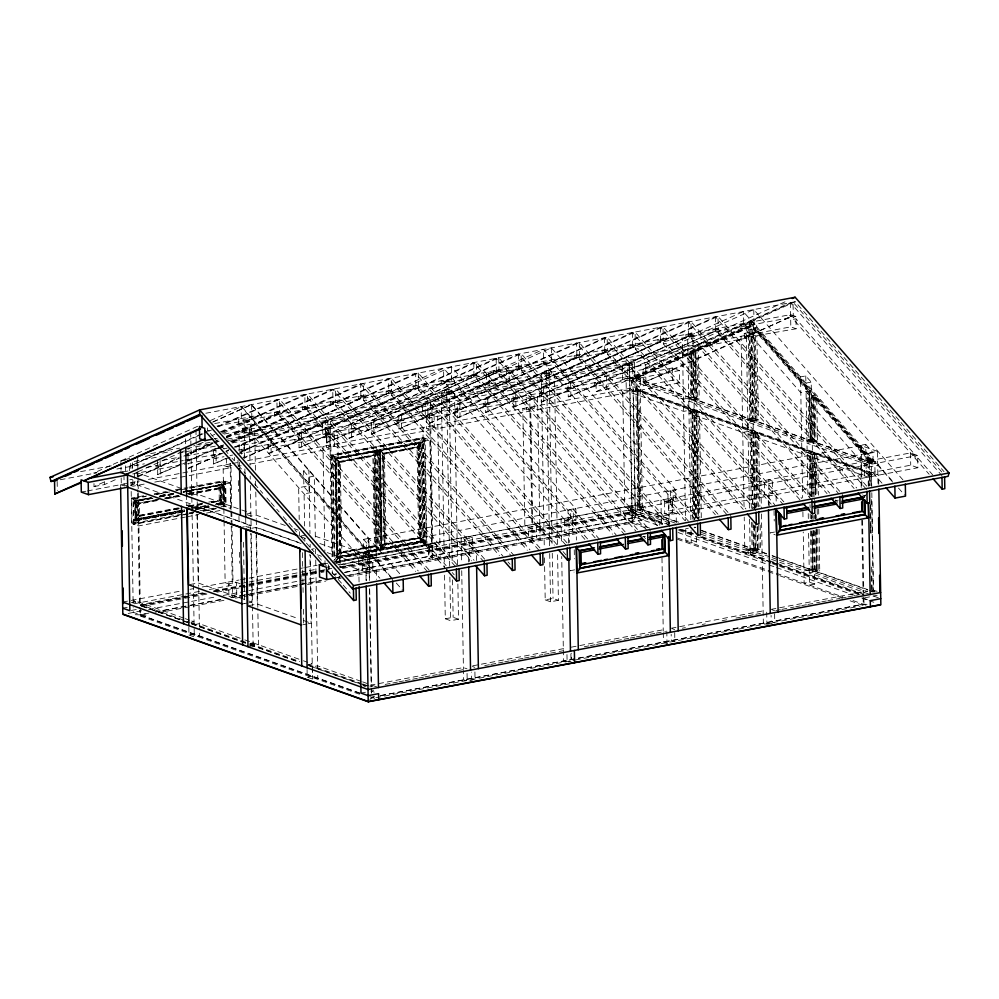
<?xml version="1.0" encoding="UTF-8"?>
<svg xmlns="http://www.w3.org/2000/svg" width="999" height="999" viewBox="0 0 999 999"><rect width="100%" height="100%" fill="white"/><g stroke="black" fill="none" stroke-linecap="round" stroke-linejoin="round"><path stroke-width="0.75" stroke-dasharray="5 3.75" d="M809.377 391.733L809.14 392.57L811.126 391.396L755.256 327.61L753.508 327.934L809.377 391.733L811.126 391.396M812.624 395.429L812.387 396.266L814.36 395.092L812.624 395.429L869.33 460.177L869.093 461.014L870.953 461.063L869.767 460.639L869.742 459.44L871.228 459.153L871.715 486.513M870.841 460.689L871.078 459.852L814.36 395.092M184.578 511.138L136.076 520.317L134.503 519.755L137.512 515.571L137.3 503.271L134.678 500.749L151.448 497.577M184.54 509.902L135.827 519.118L137.075 520.129L134.066 524.313L182.355 515.172M187.837 513.836L133.504 524.113L136.513 519.93M220.329 485.277L223.664 480.644L230.195 482.979L230.644 508.503L224.101 506.181L220.629 502.834L220.329 485.277L221.079 502.997L226.124 506.893L225.674 481.368L175.874 490.784M221.578 484.303L221.915 503.221L223.489 503.783L223.152 484.865L221.578 484.303L219.056 487.812L219.28 500.112L223.988 503.683L217.919 504.832M217.357 504.632L223.426 503.484L220.28 500.474L220.067 488.161L225.112 481.168L188.898 488.024M225.674 481.368L223.152 484.865L183.516 492.37M376.136 450.649L377.859 549.525L379.433 550.087L377.709 451.211L376.136 450.649L372.889 455.157L374.463 545.679L379.932 549.987L337.662 557.991L336.089 557.43L339.822 552.235L374.463 545.679L376.486 546.403L380.719 550.474L337.337 558.429L335.589 458.216L340.259 462.437L341.845 552.959L337.787 558.591L336.039 458.366L423.114 441.895L419.056 447.527L384.415 454.083L378.521 450.087L334.865 458.466L336.588 557.33L338.162 557.892L336.438 459.028L333.054 455.769L425.112 438.361L426.985 545.566L336.438 562.699M379.37 549.787L375.474 546.041L373.901 455.519L377.147 451.011L335.876 458.828L337.6 557.692M377.709 451.211L378.521 450.087L380.719 550.474L379.008 450.112L380.582 450.674L382.317 549.537L380.744 548.975M336.438 459.028L334.865 458.466L340.259 462.437L374.9 455.881L378.971 450.249M334.528 560.014L336.963 556.63L335.264 459.115L331.031 455.044L423.089 437.637L429.92 440.072L431.793 547.29L339.735 564.697L337.862 457.492L331.031 455.044M432.092 547.39L424.962 544.855L420.729 540.784L419.031 443.269L423.089 437.637M379.433 549.7L377.847 549.138L337.412 556.793L338.661 557.792L335.676 561.95M332.492 455.569L339.26 462.075L340.834 552.597L337.1 557.779L423.526 541.433L419.63 537.687L418.044 447.165L424.538 438.149L332.492 455.569L334.303 559.677M420.279 442.307L422.015 541.171L423.588 541.733L421.865 442.869L420.279 442.307L417.033 446.815L418.618 537.325L424.088 541.633L381.805 549.637L380.232 549.075L383.978 543.881L382.392 453.359L417.033 446.815L419.056 447.527M335.851 560.714L338.149 557.305L336.576 556.743M425.112 438.361L421.865 442.869L335.264 459.115L376.148 451.623L377.722 452.185L380.607 451.635L379.033 451.086L419.468 443.431L421.178 540.946L380.731 548.588L382.305 549.15M381.243 549.438L384.99 544.243L383.404 453.721L380.02 450.474L421.291 442.657L423.027 541.533M862.612 499.138L865.134 495.641L863.548 495.079L864.36 493.956L864.422 497.065M867.257 493.456L864.31 496.765M369.905 699.5L371.428 697.427L374.488 696.852M632.255 521.653L635.314 517.507L632.642 364.123L629.495 363.037L632.255 521.653L347.739 575.486M197.565 426.336L93.794 473.051L96.791 472.49M210.339 420.579L241.583 406.481L365.696 548.189L366.258 580.731M213.099 421.853L251.174 404.657L368.668 538.811L369.393 580.794M212.65 422.165L251.611 404.583L402.135 576.448M129.645 470.791L129.57 466.283L203.247 433.042M204.658 432.405L210.327 429.845M217.407 426.648L276.91 399.8L427.422 571.64M129.57 466.283L197.365 436.376M198.776 435.739L203.022 433.816M208.691 431.268L211.526 429.982M218.606 426.785L279.533 399.3L431.068 572.315M93.981 483.566L94.031 486.575L106.518 480.931M211.988 435.614L214.81 434.34M220.454 431.793L238.786 423.526L249.25 421.541L249.176 417.033L254.52 418.943L254.595 423.451L309.128 485.701L298.651 487.687L299.213 519.567M94.031 486.575L104.495 484.59L115.597 479.582M221.241 432.23L304.832 394.518L455.344 566.358M222.452 432.38L307.455 394.018L458.991 567.032M137.937 471.778L178.396 453.509M179.795 452.884L189.56 448.476M203.209 442.32L193.606 445.966M222.74 433.504L249.25 421.541M138.124 476.048L158.791 467.407L158.741 465.159L161.563 466.158L181.294 457.255M156.169 467.907L156.131 465.646L158.941 466.658L178.671 457.754M187.125 453.933L212.5 442.482M213.911 441.845L218.132 439.947M226.598 436.126L277.135 414.011L276.91 399.8M137.974 476.798L158.791 467.407M212.3 443.269L182.705 456.618L217.882 449.925M226.398 436.9L277.135 414.011M212.325 443.568L185.414 455.719L213.536 443.718M213.749 442.932L217.994 441.009M226.498 437.175L332.754 389.223L484.29 562.237M214.947 443.081L219.193 441.158M226.286 437.962L335.377 388.736L486.913 561.75M157.492 461.001L157.73 474.525L181.319 463.873M223.514 444.842L186.863 461.376L223.301 445.616M230.557 441.658L305.057 408.728L304.832 394.518M157.73 474.525L181.156 464.635M182.542 464.011L186.713 462.125M231.768 441.795L305.057 408.728M230.057 457.192L213.574 463.961L213.336 450.437L223.252 445.966M231.756 442.12L360.676 383.941L511.188 555.794M218.781 448.663L224.45 446.103M232.954 442.27L363.299 383.454L513.798 555.294M188.424 467.982L214.635 456.843L214.585 454.595L217.407 455.594L224.45 452.41M212.013 457.342L211.975 455.082L214.785 456.093L220.417 453.546M226.061 450.999L228.883 449.725M234.515 447.19L332.979 403.446L332.754 389.223M188.262 468.743L214.635 456.843M225.861 451.773L228.684 450.512M235.727 447.327L332.979 403.446M241.408 454.17L241.258 445.154L388.599 378.658L540.134 551.673M241.258 445.154L391.221 378.171L541.72 550.012M213.574 463.961L226.061 458.316M360.901 398.164L245.329 450.312L242.507 449.313L242.557 451.56L239.935 452.06L239.897 449.8L242.707 450.811L360.901 398.164L360.676 383.941M239.772 452.809L242.557 451.56M556.98 544.68L542.919 528.633L542.882 526.373L540.072 525.374L421.216 389.672L421.178 387.412L415.834 385.514L415.871 387.762L300.299 439.91L297.49 438.911L297.527 441.158L268.544 453.558L268.306 440.035L415.659 373.551L566.158 545.392M268.306 440.035L418.269 373.052L569.805 546.066M242.882 458.042L270.479 446.278L270.429 444.031L273.251 445.03L388.823 392.882L388.599 378.658M267.857 446.778L267.819 444.518L270.629 445.529L388.823 392.882M270.479 446.278L244.106 458.179L243.868 444.655M449.026 381.493L441.171 382.979L441.133 380.719L446.478 382.629L446.528 384.877L565.372 520.591L568.194 521.59L567.994 510.327L443.581 368.269L322.59 422.852L322.789 434.128L325.599 435.127L333.454 433.641L449.026 381.493L448.988 379.233L454.333 381.143L454.37 383.391L573.226 519.105L576.036 520.104L575.836 508.828L451.423 366.783L330.444 421.366L330.644 432.642L333.454 433.641M298.838 434.253L325.212 422.365L325.449 435.876L299.076 447.777L298.838 434.253L327.822 421.865L328.059 435.389L299.076 447.777M268.544 453.558L297.527 441.158M294.905 441.658L294.867 439.41L297.677 440.409L415.871 387.762M473.763 362.55L473.988 376.773L358.404 428.921L355.594 427.922L355.632 430.169L326.648 442.557L326.423 429.046L473.763 362.55L625.299 535.564M326.423 429.046L476.386 362.063L626.885 533.903M325.599 435.127L496.141 358.316L646.653 530.157M637.474 529.458L623.413 513.399L623.376 511.151L620.566 510.139L501.71 374.438L501.673 372.19L496.328 370.279L496.366 372.54L380.794 424.687L377.972 423.688L378.022 425.936L349.038 438.324L348.801 424.812L498.763 357.829L650.299 530.831M518.531 354.083L518.743 368.294L403.171 420.454L400.362 419.443L400.399 421.703L371.416 434.09L371.178 420.579L518.531 354.083L670.054 527.097M371.178 420.579L521.141 353.596L671.653 525.437M326.648 442.557L355.632 430.169M353.022 430.669L352.984 428.409L355.794 429.42L473.988 376.773M425.512 416.221L541.083 364.073L541.046 361.825L546.391 363.723L546.428 365.984L665.284 501.685L668.094 502.684L667.894 491.421L543.481 349.363L422.502 403.958L422.702 415.222L425.512 416.221L433.366 414.735L548.938 362.587L548.901 360.339L554.245 362.237L554.283 364.498L673.139 500.199L675.948 501.198L675.749 489.935L551.336 347.877L430.357 402.472L430.544 413.736L433.366 414.735M398.751 415.359L425.112 403.459L425.349 416.983L398.988 428.883L398.751 415.359L427.734 402.972L427.972 416.483L398.988 428.883M349.038 438.324L378.022 425.936M375.399 426.436L375.362 424.175L378.171 425.174L496.366 372.54M371.416 434.09L400.399 421.703M397.777 422.202L397.739 419.942L400.549 420.941L518.743 368.294M717.969 514.223L703.908 498.176L703.87 495.916L701.061 494.917L582.205 359.215L582.167 356.955L576.823 355.057L576.86 357.305L461.288 409.453L458.466 408.454L458.516 410.714L429.533 423.101L429.295 409.578L576.635 343.094L728.171 516.108M429.295 409.578L579.258 342.595L730.781 515.609M604.557 337.812L604.782 352.023L489.21 404.17L486.388 403.171L486.438 405.419L457.455 417.819L457.217 404.295L604.557 337.812L756.093 510.826M457.217 404.295L607.18 337.312L757.679 509.153M429.533 423.101L458.516 410.714M455.894 411.201L455.856 408.953L458.666 409.952L576.86 357.305M632.479 332.53L632.704 346.74L517.132 398.888L514.31 397.889L514.36 400.137L485.377 412.537L485.139 399.013L632.479 332.53L782.991 504.37M485.139 399.013L635.102 332.03L785.601 503.871M457.455 417.819L486.438 405.419M483.816 405.919L483.778 403.671L486.588 404.67L604.782 352.023M660.401 327.247L660.626 341.458L545.054 393.606L542.232 392.607L542.27 394.855L513.299 407.255L513.061 393.731L660.401 327.247L810.913 499.088M513.061 393.731L663.024 326.748L814.547 499.762M485.377 412.537L514.36 400.137M511.738 400.636L511.7 398.389L514.51 399.388L632.704 346.74M688.323 321.965L688.548 336.176L572.976 388.324L570.154 387.325L570.192 389.573L541.221 401.973L540.983 388.449L688.323 321.965L838.835 493.806M540.983 388.449L690.946 321.466L842.469 494.48M513.299 407.255L542.27 394.855M539.66 395.354L539.622 393.107L542.432 394.106L660.626 341.458M715.371 316.845L715.596 331.056L600.024 383.204L597.202 382.205L597.252 384.465L568.269 396.853L568.031 383.329L715.371 316.845L866.907 489.86M568.031 383.329L717.994 316.346L868.506 488.199M541.221 401.973L570.192 389.573M567.582 390.072L567.544 387.824L570.354 388.823L688.548 336.176M640.109 377.984L632.979 375.437L633.016 377.697L606.655 389.585L596.191 391.571L595.953 378.047L743.293 311.563L894.829 484.577M861.225 487.475L860.489 445.367L865.721 444.368L865.996 460.152L867.519 461.888L872.764 460.901L756.755 328.446L756.68 323.938L751.335 322.04L751.41 326.548L638.611 377.447L633.366 378.434L634.852 377.759L634.577 361.988L627.547 365.159L627.747 376.436L634.877 378.971L635.089 391.221L631.53 389.96L631.318 377.697M636.55 376.71L636.763 388.961L626.286 390.946L626.073 378.696L637.275 376.523L693.156 351.461L692.881 335.689L687.599 338.062L682.367 339.061L685.539 520.816M595.953 378.047L606.418 376.074L753.77 309.578L904.27 481.431M568.269 396.853L597.252 384.465M594.63 384.952L594.592 382.704L597.402 383.703L715.596 331.056M232.13 442.969L645.466 364.772L786.663 301.061M643.306 382.654L672.29 370.267L643.306 382.654L643.069 369.143L790.421 302.647L941.945 475.661M643.069 369.143L793.031 302.148L943.543 474.001M234.728 446.74L646.54 368.831L795.216 301.735L899.887 421.241M596.191 391.571L622.552 379.67L633.016 377.697M751.41 326.548L740.933 328.521L687.911 352.447L695.154 351.086L696.003 399.662L688.761 401.036L742.544 420.204L753.009 418.219L758.353 420.129L756.892 336.201L751.548 334.29L753.009 418.219M693.83 350.549L749.912 325.699L693.83 350.549L694.093 351.561M754.233 420.679L698.076 400.674L698.051 398.626L694.817 399.238L750.973 419.255L754.195 418.643L754.233 420.679L750.998 421.291L694.854 401.286L693.98 351.611L748.351 327.123M539.847 527.01L532.717 524.463L530.669 407.093L537.799 409.627L679.595 382.804L679.382 370.554L638.636 378.259L637.437 377.585L692.806 352.597L692.419 351.636M749.924 326.823L695.729 351.273L696.565 398.913L697.752 399.338L699.238 399.051L698.388 350.474L696.902 350.749L697.752 399.338M672.439 369.505L790.634 316.858L675.062 369.018L672.439 369.505L669.63 368.506L669.667 370.766M120.966 465.584L120.891 460.939L131.094 457.929M205.819 413.249L795.216 301.735M214.698 423.564L790.596 314.61L795.941 316.521L796.153 328.771L754.22 336.051L752.472 336.388L753.658 336.813L226.411 436.551M749.774 418.831L748.101 322.652L751.036 322.739L752.709 418.918L751.523 418.494M277.148 413.199L279.77 412.712L279.533 399.3M305.07 407.917L307.692 407.43L307.455 394.018M332.992 402.634L335.614 402.147L335.377 388.736M360.914 397.352L363.536 396.865L363.299 383.454M388.836 392.07L391.458 391.583L391.221 378.171M474.001 375.961L476.623 375.462L476.386 362.063M488.961 373.127L506.418 369.83L509.09 370.779L509.303 383.042L506.63 382.08L489.173 385.389L486.501 384.428L486.288 372.177L488.961 373.127L489.173 385.389M518.756 367.495L521.378 366.995L521.141 353.596M604.795 351.223L607.417 350.724L607.18 337.312M632.717 345.941L635.339 345.442L635.102 332.03M660.639 340.659L663.261 340.159L663.024 326.748M688.561 335.377L691.183 334.877L690.946 321.466M715.609 330.257L718.231 329.757L717.994 316.346M790.646 316.059L793.268 315.559L793.031 302.148M541.083 364.073L548.938 362.587M813.361 441.758L757.205 421.74L757.167 419.705L753.945 420.317L810.089 440.322L813.323 439.71L813.361 441.758L810.127 442.37L753.97 422.352L752.259 324.126L754.008 323.801L755.194 324.225L756.867 420.404L758.353 420.129M692.881 335.689L687.637 336.675L690.833 519.655M217.02 426.036L795.941 316.521M274.513 414.498L274.475 412.25L279.82 414.16L279.857 416.408L282.48 415.909L401.336 551.623L404.145 552.622L404.183 554.87L418.244 570.928M302.435 409.215L302.397 406.968L307.742 408.878L307.779 411.126L310.402 410.626L429.258 546.341L432.067 547.34M330.357 403.933L330.319 401.685L335.664 403.596L335.701 405.844L338.324 405.344L457.18 541.058L459.99 542.057L460.027 544.305L474.088 560.364M358.279 398.651L358.241 396.403L363.586 398.314L363.624 400.562L366.246 400.062L485.102 535.776L487.912 536.775L487.949 539.023L503.009 556.231M386.201 393.369L386.163 391.121L391.508 393.032L391.546 395.279L394.168 394.78L513.024 530.494L515.834 531.493L515.871 533.741L529.932 549.8M413.249 388.261L413.211 386.001L418.556 387.912L418.606 390.159L421.216 389.672M446.528 384.877L454.37 383.391M471.366 377.26L471.328 375.012L476.673 376.91L476.71 379.17L479.333 378.671L598.189 514.373L600.998 515.384L601.036 517.632L616.096 534.827M493.743 373.027L493.706 370.779L499.05 372.677L499.088 374.937L501.71 374.438M516.133 368.793L516.083 366.546L521.441 368.444L521.478 370.704L524.088 370.204L642.944 505.906L645.754 506.918L645.804 509.165L659.852 525.212M546.428 365.984L554.283 364.498M574.238 357.804L574.2 355.544L579.545 357.455L579.582 359.702L582.205 359.215M602.16 352.522L602.122 350.262L607.467 352.172L607.504 354.42L610.127 353.933L728.983 489.635L731.792 490.634L731.83 492.894L745.891 508.941M630.082 347.24L630.044 344.98L635.389 346.89L635.426 349.138L638.049 348.651L756.905 484.353L759.715 485.352L759.752 487.612L774.812 504.807M658.004 341.958L657.966 339.697L663.311 341.608L663.348 343.856L665.971 343.369L784.827 479.07L787.637 480.069L787.674 482.33L801.735 498.376M685.926 336.675L685.888 334.415L691.233 336.326L691.271 338.574L693.893 338.087L812.749 473.788L815.559 474.787M712.974 331.556L712.936 329.295L718.281 331.206L718.318 333.466L720.941 332.967L839.797 468.668L842.607 469.667L842.644 471.928L856.705 487.974M793.368 319.268L795.978 318.768L914.834 454.47L912.212 454.97L793.368 319.268L793.331 317.008L787.974 315.11L788.011 317.357M238.786 423.526L238.699 419.018L244.043 420.929L244.131 425.437L254.595 423.451M740.933 328.521L740.858 324.013L746.203 325.924L746.29 330.432L756.755 328.446M242.095 428.409L249.076 427.085L251.448 427.934L251.498 430.994L244.518 432.317L242.145 431.468L242.095 428.409L244.468 429.258L251.448 427.934M444.53 390.109L448.888 389.285L451.261 390.134L451.323 393.194L446.953 394.018L444.58 393.169L444.53 390.109L446.903 390.959L451.261 390.134M544.43 371.203L548.801 370.379L551.173 371.228L551.223 374.3L546.865 375.124L544.492 374.275L544.43 371.203L546.815 372.053L551.173 371.228M744.255 333.404L751.236 332.093L753.608 332.929L746.628 334.253L744.255 333.404L744.305 336.476L746.678 337.312L753.658 336.001L750.062 334.578L790.808 326.86L796.153 328.771M224.063 434.078L748.313 334.902L751.248 334.99M242.145 431.468L249.126 430.144L251.498 430.994M444.58 393.169L448.938 392.345L451.323 393.194M544.492 374.275L548.851 373.451L551.223 374.3M744.305 336.476L751.285 335.152M214.173 438.873L217.233 438.286M150.699 453.608L179.758 448.114M196.591 444.93L211.888 442.033M227.185 439.135L634.577 361.988M693.98 351.611L695.841 351.223L695.579 350.212M120.891 460.939L125.487 460.064M145.404 456.306L171.453 451.373M186.776 448.476L212.824 443.544M228.147 440.646L632.642 364.123M80.569 471.64L114.248 465.272M134.153 461.501L160.177 456.58M178.546 453.096L183.142 452.235M184.665 451.948L215.285 446.153M213.336 450.437L215.946 449.937L216.184 463.461M60.202 479.757L96.94 472.802M116.846 469.031L144.405 463.823M162.775 460.352L181.144 456.868M224.013 448.763L227.073 448.189M328.022 433.129L325.412 433.628L325.449 435.876L328.059 435.389M122.977 471.928L129.907 470.616M146.691 467.432L183.304 460.514M184.827 460.227L221.441 453.296M238.224 450.124L672.252 368.007L679.382 370.554M158.941 466.658L161.563 466.158M214.785 456.093L217.407 455.594M242.707 450.811L245.329 450.312M270.629 445.529L273.251 445.03M297.677 440.409L300.299 439.91M355.794 429.42L358.404 428.921M378.171 425.174L380.794 424.687M400.549 420.941L403.171 420.454M458.666 409.952L461.288 409.453M486.588 404.67L489.21 404.17M514.51 399.388L517.132 398.888M542.432 394.106L545.054 393.606M570.354 388.823L572.976 388.324M597.402 383.703L600.024 383.204M334.203 433.903L334.415 446.166L326.573 447.652L326.348 435.389L334.203 433.903L337.774 435.177L340.085 567.707M434.115 415.01L434.328 427.26L426.473 428.746L426.261 416.496L434.115 415.01L437.674 416.283L440.159 558.154L436.588 556.893L428.733 558.379L428.521 546.116L436.376 544.63L436.588 556.893M534.028 396.103L534.24 408.354L526.386 409.84L526.173 397.59L534.028 396.103L537.587 397.377L540.059 539.26L536.5 537.986L528.646 539.472L528.434 527.222L536.288 525.736L536.5 537.986M425.349 416.983L427.972 416.483M132.717 473.976L186.251 463.848M187.75 463.561L223.976 456.705M230.007 455.569L232.63 455.069M237.862 454.083L636.887 378.596L636.863 377.385L629.62 378.758L682.642 354.832L693.119 352.847L693.893 397.152L699.238 399.051M695.117 399.612L691.882 400.224L691.058 352.934L635.689 377.909L635.726 380.207L638.96 379.595L695.117 399.612L695.079 397.565L691.845 398.176L635.701 378.171L638.923 377.56L638.96 379.595M129.808 479.807L132.417 479.308M81.306 492.107L85.877 491.233M87.4 490.946L139.273 481.131M148.426 479.408L230.944 463.786L231.756 510.127M232.342 463.524L239.972 462.087M247.602 460.639L672.464 380.269L679.595 382.804M126.748 485.452L124.138 485.939L123.976 476.76M231.893 465.559L226.661 466.545L226.473 455.831M675.336 523.151L637.999 509.84L635.888 389.398L637.637 389.073L639.71 507.467L640.896 507.892L638.848 390.509M637.649 390.097L635.913 390.422L692.057 410.439L693.806 410.102L635.888 389.398M134.415 473.239L134.603 483.966L129.37 484.952L132.929 486.226L145.717 483.803M154.77 482.092L230.22 467.819L223.089 465.272L223.826 506.98M238.074 466.333L241.096 465.759M250.15 464.048L330.132 448.913L323.002 446.378L324.837 551.398M337.862 457.492L429.92 440.072M423.114 441.895L379.745 449.862L381.493 550.074L424.862 542.12L420.641 538.049L418.618 537.325L383.978 543.881L386.001 544.605L420.641 538.049M143.681 495.779L131.606 498.064L132.043 523.588L138.586 525.924L179.333 518.206M154.233 493.781L166.309 491.496M175.362 489.785L187.437 487.5M188.948 487.212L223.664 480.644L224.101 506.181L221.079 506.743M377.16 451.985L380.045 451.436M133.504 524.113L133.054 498.588L146.641 496.016M154.183 494.58L167.77 492.02M176.823 490.309L187.387 488.299M134.066 524.313L133.629 498.788L145.692 496.503M156.256 494.505L169.842 491.933M338.249 461.713L372.889 455.157L374.9 455.881M373.426 455.357L338.773 461.9L340.359 552.422M417.57 447.003L382.929 453.558L384.515 544.068M159.84 495.879L174.313 493.244M183.466 491.52L224.413 483.903L224.763 504.17L218.656 505.319M339.26 462.075L373.901 455.519M383.404 453.721L418.044 447.165M151.124 497.764L135.402 500.499L135.752 520.766L185.065 511.675M160.277 496.028L174.026 493.431M183.179 491.695L187.762 490.834M189.298 490.546L224.413 483.903L221.079 488.523L221.291 500.836L224.763 504.17L221.903 502.634M152.26 498.389L135.514 501.56L131.606 498.064L138.137 500.399L151.723 497.827M159.266 496.391L172.852 493.831M183.416 491.833L230.195 482.979M150.936 498.226L135.689 501.111L136.014 520.029M160.077 496.491L173.801 493.893M182.954 492.17L187.525 491.296M189.048 491.008L222.59 484.665L222.927 503.583M153.022 498.139L135.077 501.398L135.377 518.968L132.043 523.588L187.887 513.024M159.116 496.978L173.127 494.205M159.877 496.953L173.576 494.355M188.799 491.483L220.767 485.439M303.609 470.929L309.041 477.11L309.315 492.894L303.883 486.7L303.609 470.929L308.853 469.93L309.965 533.516M868.019 460.976L868.006 459.765L860.763 461.138L806.23 398.876L816.707 396.903L817.482 441.196L812.125 439.285L811.2 382.118L805.768 375.924L800.536 376.91L802.647 497.864M189.111 492.644L191.733 492.145L188.823 491.108M693.893 397.152L683.416 399.125L622.514 377.422M156.98 499.55L137.3 503.271L139.323 503.996L159.003 500.274M164.56 498.114L178.184 495.541M188.774 493.531L219.056 487.812L221.079 488.523L189.286 494.542M137.837 503.459L159.028 499.45M165.085 498.314L178.721 495.729M189.31 493.731L219.593 487.999M157.992 499.912L138.312 503.633L133.054 498.588M165.559 498.476L180.707 495.616M188.274 494.18L220.067 488.161M166.571 498.838L181.718 495.979M694.854 401.286L698.076 400.674M309.041 477.11L314.273 476.123L315.359 538.261M805.956 383.104L811.2 382.118M186.526 494.667L186.713 505.394L191.945 504.395L131.044 482.692L131.144 488.873M178.396 507.842L137.512 515.571L139.535 516.296L180.419 508.566M188.998 505.844L202.622 503.259M208.679 502.11L219.28 500.112L221.291 500.836L210.702 502.834M696.89 518.056L695.017 410.477L696.765 410.139L698.638 517.732M179.408 508.204L138.524 515.934L135.514 520.117L184.74 510.801M188.486 506.481L202.11 503.908M211.201 502.185L220.28 500.474M138.998 516.108L179.882 508.379M188.961 506.655L202.597 504.07M211.676 502.36L220.767 500.636L220.542 488.336M187.987 507.13L201.611 504.557M696.778 411.163L695.029 411.488L751.186 431.506L752.934 431.181L695.017 410.477M191.371 507.43L197.29 506.306L251.061 525.474L242.407 527.11M811.288 390.709L809.802 390.984L810.651 439.572L811.837 439.997L811.001 392.37L755.269 328.733M179.533 510.614L135.827 519.118M191.708 508.304L205.407 505.719M216.059 503.696L221.079 502.997L216.508 503.858M193.669 508.179L205.856 505.881M134.503 519.755L184.515 510.302M195.13 508.291L208.766 505.706M215.384 504.458L222.415 503.121M196.141 508.653L208.853 506.243M753.533 329.058L809.265 392.694L811.001 392.37M195.854 509.015L208.828 506.555M184.615 511.525L135.752 520.766L136.563 519.642L134.99 519.08M195.305 509.502L209.053 506.893M218.219 505.169L224.325 504.008L223.963 483.741M197.278 509.365L209.503 507.055M189.398 512.737L193.918 511.888M199.962 510.739L213.536 508.179M189.335 513.548L193.868 512.687M202.922 510.976L216.508 508.404M183.866 514.885L188.399 514.035M189.91 513.748L192.919 513.174M203.484 511.176L215.559 508.891M872.477 462.824L816.32 442.819L816.295 440.771L813.061 441.383L869.217 461.401L872.439 460.789L872.477 462.824L869.242 463.436L813.099 443.431L812.274 396.128L814.023 395.804L870.953 460.814M180.844 517.932L185.364 517.07M186.875 516.783L198.951 514.497M206.493 513.074L220.08 510.501M246.928 513.961L250.849 513.224L247.939 512.187M753.97 422.352L757.205 421.74M753.221 430.469L751.735 430.756L752.909 508.004M755.469 508.241L754.133 431.543L755.881 431.218L757.192 506.368M755.893 432.23L754.158 432.567L810.301 452.584L812.05 452.247L754.133 431.543M251.86 528.234L256.418 527.372L300.012 542.919M300.811 536.026L304.732 535.277M812.125 439.285L801.66 441.271L747.889 422.102L755.132 420.741L753.446 324.55L752.259 324.126M814.023 395.804L814.809 441.058L817.482 441.196M813.099 443.431L816.32 442.819M812.349 451.548L810.863 451.823L811.638 496.615M814.035 496.878L813.261 452.622L814.997 452.285L815.746 495.005M815.022 453.309L813.273 453.633L869.43 473.651L871.165 473.326L813.261 452.622M311.613 549.188L314.223 548.701M365.372 556.893L363.836 555.144L363.561 539.373L368.793 538.386L369.53 580.494M877.447 451.373L861.225 445.629L368.668 538.811L365.696 548.189L877.447 451.373L878.021 483.916M340.834 552.597L375.474 546.041M384.99 544.243L419.63 537.687M341.308 552.759L375.949 546.216L374.375 455.694M385.464 544.418L420.104 537.862L418.519 447.34M376.486 546.403L341.845 552.959L339.822 552.235M567.994 510.327L570.604 509.827L597.727 540.784M587.524 538.898L573.463 522.852L573.226 509.328L575.836 508.828M667.894 491.421L670.516 490.921L697.627 521.878M688.436 521.153L673.376 503.946L673.126 490.422L675.749 489.935M869.792 474.875L866.233 473.601L866.021 461.351L873.151 463.898L872.951 452.634L867.719 453.621L867.956 467.132L882.005 483.191M189.96 584.527L198.189 582.966L247.602 600.586M336.089 557.43L378.359 549.425M378.858 549.5L422.515 541.071M337.337 558.429L380.269 550.312L377.847 548.938M869.33 460.177L871.078 459.852M335.976 561.625L910.514 452.934L917.644 455.482L917.856 467.732L346.578 575.811M122.615 602.047L180.807 591.046M189.997 589.298L193.057 588.723M202.248 586.987L238.998 580.032M240.534 579.745L303.321 567.869M304.845 567.569L317.095 565.259M324.75 563.811L327.822 563.224M332.904 562.262L635.252 505.069L642.369 507.604L640.097 376.773L638.611 377.06L638.636 378.259M335.864 562.499L426.411 545.367L424.538 438.149M628.309 507.355L635.289 506.031L637.662 506.88L637.712 509.94L630.731 511.263L628.359 510.414L628.309 507.355L630.681 508.204L637.662 506.88M464.71 539.223L472.564 537.737L472.777 549.987L464.935 551.473L464.71 539.223L461.151 537.949L461.588 562.899M564.622 520.317L572.477 518.831L572.689 531.081L564.835 532.567L564.622 520.317L561.063 519.043L561.488 543.993M664.535 501.411L672.389 499.925L672.602 512.187L664.747 513.673L664.535 501.411L660.963 500.149L661.4 525.087M764.435 482.517L772.289 481.031L772.502 493.281L764.647 494.767L764.435 482.517L760.876 481.243L761.338 507.754M131.319 602.672L135.502 601.885L135.552 604.944M279.857 416.408L398.713 552.11L401.336 551.623M307.779 411.126L426.635 546.828L429.258 546.341M335.701 405.844L454.557 541.545L457.18 541.058M363.624 400.562L482.48 536.263L485.102 535.776M391.546 395.279L510.402 530.981L513.024 530.494M418.606 390.159L537.45 525.874L540.072 525.374M565.372 520.591L573.226 519.105M476.71 379.17L595.566 514.872L598.189 514.373M499.088 374.937L617.944 510.639L620.566 510.139M521.478 370.704L640.334 506.406L642.944 505.906M665.284 501.685L673.139 500.199M579.582 359.702L698.438 495.417L701.061 494.917M607.504 354.42L726.36 490.134L728.983 489.635M635.426 349.138L754.282 484.852L756.905 484.353M663.348 343.856L782.205 479.57L784.827 479.07M691.271 338.574L810.127 474.288L812.749 473.788M718.318 333.466L837.174 469.168L839.797 468.668M134.241 603.746L201.673 590.983M209.315 589.535L232.268 585.189L225.137 582.654L224.063 520.879M243.144 583.141L247.677 582.28M249.176 581.992L317.095 569.143M326.486 567.307L329.545 566.733M338.723 564.997L917.644 455.482M628.359 510.414L635.339 509.103L637.712 509.94M637.999 509.84L641.221 509.228L677.122 522.027M203.059 592.769L140.26 604.657L189.997 622.377M213.774 590.746L247.477 584.365M249.001 584.078L301.086 574.225M302.622 573.938L327.123 569.293M328.659 569.005L331.718 568.431M339.385 566.982L631.942 511.638L668.518 524.662M640.334 506.406L643.144 507.405L643.181 509.665L645.804 509.165M670.516 490.921L670.754 504.445L673.376 503.946M698.438 495.417L701.248 496.416L701.298 498.663L703.908 498.176M726.36 490.134L729.17 491.133L729.22 493.381L731.83 492.894M754.282 484.852L757.092 485.851L757.142 488.099L759.752 487.612M782.205 479.57L785.014 480.569L785.064 482.817L787.674 482.33M810.127 474.288L812.936 475.287L812.986 477.534L815.596 477.047L829.657 493.094M837.174 469.168L839.984 470.167L840.034 472.427L842.644 471.928M867.956 467.132L878.421 465.159L892.482 481.206M912.212 454.97L915.034 455.969L915.072 458.229L917.681 457.729L932.754 474.925M122.727 608.179L127.21 607.33M649.675 528.096L624.987 519.305L624.887 513.174L635.352 511.201L642.482 513.736L642.407 509.652L639.185 510.264L637.1 390.846M140.272 605.419L204.595 593.244M213.786 591.508L247.49 585.127M249.026 584.84L301.099 574.987M302.635 574.7L324.076 570.641M340.921 567.457L631.955 512.4L665.596 524.388M206.131 593.206L140.272 605.669L138.262 490.309M213.798 591.758L247.49 585.389M249.026 585.102L301.099 575.249M302.635 574.962L319.48 571.765M321.016 571.478L324.076 570.904M340.934 567.707L631.955 512.649L665.609 524.65M141.821 606.405L207.68 593.943M216.87 592.207L247.515 586.413M249.038 586.113L301.124 576.261M302.647 575.973L319.505 572.789M321.029 572.502L324.101 571.915M342.482 568.443L631.98 513.673L662.699 524.625M131.356 610.439L137.338 609.303M642.482 513.736L632.017 515.721L624.887 513.174M333.167 574.45L336.188 573.888M345.242 572.165L461.363 550.199L468.494 552.747L468.656 562.012M917.856 467.732L910.726 465.184L869.979 472.902L870.204 485.252M128.159 613.461L142.495 610.576M148.626 609.415L215.497 596.927M223.152 595.479L317.22 577.522M333.479 574.612L336.538 574.038M344.205 572.589L635.464 517.32L658.965 525.699M236.775 594.692L236.563 582.442L228.709 583.928L228.921 596.178L236.775 594.692L240.334 595.966M148.876 613.099L139.698 614.835L132.368 614.61M154.995 611.95L188.649 605.581M190.172 605.294L220.767 599.5M231.481 597.477L242.183 595.454M243.719 595.154L248.301 594.293M249.837 594.005L320.204 580.694M337.025 577.509L340.085 576.923M140.434 614.86L148.089 613.411M155.519 612.012L221.928 599.45M230.806 597.764L321.828 580.544M336.488 577.772L340.247 577.06L336.688 575.786M140.31 608.054L140.459 616.133L149.65 614.397M158.841 612.662L224.7 600.199M235.427 598.176L247.677 595.854M249.213 595.566L298.226 586.288M307.417 584.552L325.799 581.081M338.049 578.758L341.109 578.184M348.776 576.723L632.142 523.114L646.765 528.334M243.157 603.808L247.852 602.909M249.226 602.659L251.96 602.135L250.761 533.216M249.088 605.594L257.317 604.045L298.002 618.543M642.394 536.913L645.441 536.338M191.371 622.265L193.993 621.778L191.084 620.741M685.676 528.758L688.299 528.259M835.152 500.761L838.198 500.187M694.105 527.809L695.853 527.484L694.667 527.06M194.106 624.675L199.338 623.676L243.319 639.36M188.836 627.36L188.973 635.014L194.206 634.028M188.973 635.014L194.318 636.925L199.55 635.938L199.413 628.184M696.39 537.325L696.478 541.92L691.246 542.919L691.021 530.506M574.662 569.855L570.129 570.716L574.05 572.115M774.475 532.055L769.954 532.917L775.174 534.777M302.859 624.762L306.968 623.988M308.341 623.726L311.089 623.214L309.89 554.283M250.125 643.418L253.109 642.844L252.485 606.992M760.189 525.037L760.614 549.75L755.269 547.852L744.804 549.825L744.23 517.095M250.062 644.23L252.859 643.706L255.232 644.555L255.282 647.614M748.026 550.024L755.007 548.701L757.392 549.55L750.411 550.874L748.026 550.024L748.089 553.096L750.461 553.933L757.442 552.622L757.13 525.624M249.65 645.604L255.232 644.555M701.435 532.455L753.271 550.924L756.493 550.312L756.455 548.276L753.234 548.876L698.438 529.258M249.488 646.453L258.466 644.755L257.829 608.903M757.392 550.362L750.149 551.735L749.575 519.005M757.542 526.448L757.941 549.612L760.614 549.75M748.089 553.096L755.069 551.773L770.641 557.117M766.67 553.933L759.465 551.373L756.243 551.985L755.768 525.224M444.53 575.174L445.292 618.781L453.146 617.295L458.491 619.205L457.867 583.391M544.467 557.842L545.204 599.887L553.046 598.401L558.404 600.299L557.554 552.022M445.292 618.781L450.636 620.691L458.491 619.205M545.204 599.887L550.549 601.785L558.404 600.299M308.304 664.66L312.237 663.923L303.434 660.789M819.018 529.12L819.742 570.829L814.397 568.918L803.92 570.904L768.731 558.354M779.27 560.189L812.387 571.99L815.621 571.391L815.584 569.343L812.349 569.954L776.36 557.13M816.345 528.983L817.07 570.679L819.742 570.829M814.622 530.856L815.359 573.051L818.593 572.439L867.769 589.972M307.08 669.505L307.217 677.16L312.45 676.173L310.339 555.219M307.217 677.16L312.562 679.07L317.794 678.084L317.744 674.974M809.153 569.905L814.51 571.815L814.722 584.065L809.49 585.064L808.541 530.681M363.948 686.388L368.544 685.526M370.067 685.239L463.411 667.569L466.983 668.843M472.777 665.809L563.324 648.676L566.883 649.949M571.178 647.19L663.224 629.77L665.609 630.619M671.078 628.284L763.136 610.876L765.509 611.725M770.991 609.39L867.394 591.146M871.628 567.107L872.027 590.272L877.085 591.258M871.478 591.021L874.699 590.409L874.737 592.457M369.792 686.912L372.577 686.375M871.952 591.908L874.737 591.383M385.177 684.427L391.308 683.266M392.832 682.979L397.427 682.105M398.963 681.817L403.559 680.943M405.094 680.656L411.213 679.495M412.749 679.208L417.345 678.333M418.881 678.046L423.476 677.185M425 676.885L431.131 675.736M432.667 675.436L437.262 674.575M438.786 674.288L443.381 673.413M444.917 673.126L457.167 670.804M458.703 670.516L463.299 669.642M484.74 665.584L489.335 664.722M490.871 664.435L496.99 663.274M498.526 662.986L503.121 662.112M504.657 661.825L509.253 660.951M510.776 660.664L516.908 659.502M518.444 659.215L523.039 658.341M524.562 658.054L529.158 657.18M530.694 656.892L542.944 654.582M544.48 654.283L549.075 653.421M550.611 653.134L562.862 650.811M584.303 646.753L588.898 645.878M590.434 645.591L595.029 644.73M596.553 644.43L602.684 643.281M604.22 642.981L608.816 642.12M610.339 641.833L614.934 640.958M616.47 640.671L622.602 639.51M624.125 639.223L628.721 638.349M630.257 638.061L634.852 637.187M636.388 636.9L648.638 634.577M650.174 634.29L654.77 633.428M656.293 633.129L665.484 631.393M682.329 628.209L685.401 627.634M702.247 624.437L705.306 623.863M722.165 620.679L726.76 619.805M735.951 618.069L740.546 617.195M742.07 616.907L746.665 616.033M748.201 615.746L754.332 614.585M755.856 614.298L760.451 613.423M775.773 610.526L780.369 609.665M781.892 609.378L794.155 607.055M795.679 606.768L800.274 605.894M801.81 605.606L806.405 604.732M807.941 604.445L820.191 602.122M821.727 601.835L826.323 600.973M827.846 600.674L840.109 598.364M841.633 598.076L846.228 597.202M847.764 596.915L860.014 594.592M360.989 693.094L365.484 692.245M370.829 691.083L373.614 690.559M864.647 597.814L872.127 596.403M872.989 596.078L877.172 595.292M374.637 696.665L371.566 697.24L371.591 698.526L573.788 660.264L571.391 659.44L571.278 653.209M380.631 695.529L863.261 604.22M380.607 695.691L863.998 604.245L868.393 604.395M575.312 659.977L860.214 606.081M469.805 680.606L472.427 680.107M568.406 661.95L571.028 661.45M663.274 632.667L663.448 642.032L667.007 643.294L669.63 642.807M761.45 513.986L763.348 623.126L766.92 624.4L772.152 623.401M751.036 322.739L749.849 322.315L751.348 418.531M715.559 328.808L720.903 330.706L720.941 332.967M688.511 333.928L693.855 335.826L693.893 338.087M660.589 339.21L665.933 341.109L665.971 343.369M632.667 344.493L638.011 346.391L638.049 348.651M604.745 349.775L610.089 351.673L610.127 353.933M871.253 460.364L878.383 462.899L878.421 465.159M756.867 420.404L755.681 419.98L754.008 323.801M688.648 398.139L694.005 400.05L694.218 412.3L688.86 410.389M806.892 440.284L812.237 442.182L813.124 496.328M635.726 380.207L691.882 400.224M867.906 464.885L807.005 443.181L814.247 441.808L813.473 397.515M638.673 390.547L692.444 409.715L694.355 519.368M697.789 411.625L751.56 430.781M756.917 432.692L810.689 451.86L811.463 496.64M816.033 453.758L869.804 472.927M753.333 433.366L747.989 431.468L747.776 419.205L753.121 421.116L754.57 507.692M807.105 452.535L812.462 454.445M518.706 366.046L524.05 367.957L524.088 370.204M473.938 374.513L479.295 376.423L479.333 378.671M772.289 481.031L768.731 479.757L769.193 506.268M526.173 397.59L529.732 398.863L532.205 540.746L528.646 539.472M388.786 390.621L394.13 392.532L394.168 394.78M672.389 499.925L668.818 498.663L669.28 525.162M426.261 416.496L429.832 417.769L432.305 559.64L428.733 558.379M360.864 395.904L366.208 397.814L366.246 400.062M753.783 548.126L754.982 548.551M872.027 590.272L873.226 590.696L871.628 499.575M678.558 522.177L637.961 507.792L641.183 507.18L641.221 509.228M766.283 553.533L756.206 549.937L759.427 549.325L759.465 551.373M772.04 555.581L775.012 556.543M867.557 589.535L815.321 571.016L818.556 570.404L818.593 572.439M701.785 530.819L756.493 550.312M772.427 555.993L778.184 558.041M779.62 558.553L815.621 571.391M869.217 590.484L873.551 592.032M332.942 401.186L338.286 403.097L338.324 405.344M772.077 557.629L777.834 559.677M815.359 573.051L867.432 591.608M669.692 523.064L624.775 507.055L622.727 389.672L683.628 411.376L690.871 410.015L692.782 519.667M701.286 534.315L767.269 557.842M868.743 594.005L809.265 572.802L816.508 571.44L815.783 529.732M873.626 596.116L879.332 598.151M681.68 529.358L693.381 533.528M702.16 536.663L767.994 560.127M769.455 560.639L775.311 562.724M776.772 563.249L863.086 594.018M680.232 529.607L694.854 534.815M700.711 536.9L770.928 561.938M772.389 562.449L778.246 564.535M779.707 565.059L863.099 594.78M678.771 529.333L694.867 535.077M700.711 537.162L770.941 562.187M772.402 562.712L778.246 564.797M779.707 565.322L863.099 595.029M678.783 530.357L770.953 563.211M772.414 563.736L778.271 565.821M779.732 566.333L858.728 594.492M617.944 510.639L620.754 511.638L620.804 513.898L635.864 531.093M863.148 598.101L867.432 599.625M678.071 532.504L767.707 564.46M769.18 564.984L775.062 567.082M776.523 567.594L855.881 595.879M861.762 597.976L867.631 600.074M869.105 600.599L876.448 603.209M696.478 541.92L691.133 540.022L685.888 541.008L685.676 528.583M814.722 584.065L809.377 582.167L804.133 583.154L803.246 531.98M677.472 538.011L775.486 572.939M776.273 573.226L842.831 596.952M852.984 600.561L870.391 606.768M305.02 406.468L310.364 408.379L310.402 410.626M677.497 539.285L778.433 575.262M779.894 575.786L842.794 598.201M850.112 600.811L863.286 605.506L863.111 596.053M595.566 514.872L598.376 515.871L598.413 518.131L612.474 534.178M277.098 411.75L282.442 413.661L282.48 415.909M572.477 518.831L568.906 517.557L569.343 542.507M379.857 450.924L381.556 548.439M326.348 435.389L329.92 436.663L332.018 556.718M537.45 525.874L540.272 526.873L540.309 529.12L554.358 545.179M772.177 609.815L774.55 610.664M531.992 528.496L524.862 525.949L522.814 408.579L529.945 411.113L437.899 428.534L430.769 425.986L432.817 543.369L439.947 545.904M510.402 530.981L513.211 531.992L513.261 534.24L527.31 550.287M482.48 536.263L485.289 537.275L485.339 539.522L499.388 555.569M472.564 537.737L469.006 536.463L469.443 561.413M454.557 541.545L457.367 542.557L457.417 544.805L471.466 560.851M672.265 628.708L674.65 629.557M422.003 540.584L424.862 542.12M421.178 540.946L337.412 556.793M421.503 541.258L426.985 545.566M186.663 459.877L189.485 460.876M426.635 546.828L429.445 547.839L429.495 550.087L444.555 567.282M398.713 552.11L401.523 553.121L401.573 555.369L415.621 571.416M380.731 548.389L382.305 548.951L381.493 550.074L424.425 541.957L422.677 441.733M135.577 472.127L187.375 490.596M246.491 511.663L197.078 494.055L191.845 495.042L186.488 493.131M285.264 525.486L256.194 515.122L250.961 516.121L246.953 514.685M293.981 528.596L298.351 530.144M315.322 536.201L376.223 557.904M300.799 536.738L306.643 538.811M319.792 543.506L365.759 559.89L365.796 562.137L379.857 578.184M327.16 552.597L376.436 570.154L376.598 579.42M301.036 543.518L255.981 527.46L256.081 533.591M186.713 505.394L192.058 507.292M123.426 485.689L120.567 484.677L120.617 487.762M317.083 554.72L321.478 556.281M336.089 561.488L365.971 572.14L366.133 581.406M334.503 562.837L340.035 564.81M136.251 501.311L134.678 500.749L135.002 519.667L136.576 520.229L136.251 501.311L133.629 498.788M240.122 583.703L232.992 581.168L231.993 524.025M472.452 666.508L474.825 667.357M249.063 601.098L251.96 602.135M303.821 620.616L311.089 623.214M228.921 596.178L232.492 597.452L231.206 524.163M183.816 618.144L133.092 600.062L131.169 490.409M185.277 618.668L189.635 620.217M244.792 639.884L301.973 660.264M361.188 681.368L317.582 665.821L312.35 666.82L312.562 679.07M362.637 681.88L368.456 683.953M377.06 687.025L371.353 684.989L369.667 588.286M135.502 601.885L133.129 601.036L133.179 604.095M191.458 622.901L248.514 643.231M249.975 643.756L299.712 661.488M308.491 664.61L361.151 683.378M362.612 683.903L368.469 685.988M141.733 605.943L248.526 644.005M249.987 644.517L298.264 661.725M307.005 664.909L361.163 684.153M362.625 684.665L365.559 685.714M141.733 606.193L190.01 623.401M191.471 623.925L248.526 644.255M249.987 644.78L298.264 661.987M309.965 666.158L361.176 684.402M362.637 684.927L365.559 685.963M371.466 691.121L374.313 692.132M359.865 693.069L133.304 612.325L133.217 607.729M370.005 696.69L377.272 699.275M359.702 693.256L139.698 614.835L139.623 610.177M140.459 616.133L359.89 694.355M379.745 449.862L380.582 450.674M422.515 541.62L426.411 545.367M222.415 503.683L225.562 506.693L225.112 481.168M900.911 422.415L917.332 441.158M918.356 442.332L944.005 471.628M915.072 458.229L929.132 474.275M865.721 444.368L872.951 452.634M898.501 488.086L904.532 494.967M755.094 328.758L809.627 391.021L810.476 439.61M815.047 397.215L869.58 459.465L869.592 460.676M812.274 396.128L869.205 461.138L869.242 463.436M806.043 391.695L811.475 397.889M746.29 330.432L800.811 392.694L808.054 391.321L808.903 439.897M862.736 494.855L864.734 497.152M840.034 472.427L854.083 488.474M835.676 499.975L837.686 502.272M812.986 477.534L827.035 493.593M785.064 482.817L800.124 500.024M757.142 488.099L771.191 504.158M729.22 493.381L743.268 509.44M701.298 498.663L715.346 514.722M673.126 490.422L699.238 520.242M670.754 504.445L684.814 520.491M643.181 509.665L657.242 525.711M643.506 536.326L645.504 538.623M573.226 509.328L599.338 539.135M584.902 539.398L570.841 523.351L570.604 509.827M563.011 551.56L566.021 554.994M508.029 561.962L510.039 564.248M432.105 549.587L446.166 565.646M452.197 572.527L454.195 574.812M363.561 539.373L370.791 547.627L370.991 558.891L363.861 556.356L364.073 568.606L367.644 569.88L367.42 557.629M391.321 577.36L376.261 560.152L376.024 546.64M396.353 583.091L402.372 589.972M392.669 579.57L241.146 406.556L241.371 419.967L251.848 417.994L251.611 404.583M244.131 425.437L360.127 557.879M213.586 437.125L207.442 430.107L207.405 427.859M214.61 438.299L216.658 440.634M220.767 445.317L227.934 453.509M232.03 458.191L234.078 460.527M238.174 465.209L245.354 473.401M254.57 483.928L262.774 493.281M266.87 497.964L269.942 501.473M270.966 502.647L279.158 512M283.266 516.683L296.578 531.893M300.674 536.563L310.926 548.264M311.95 549.438L313.998 551.773M318.094 556.455L326.298 565.821M332.155 572.514L337.175 578.246M338.186 579.395L342.195 583.978M343.206 585.127L350.237 593.144M645.466 364.772L646.54 368.831M637.275 376.523L637.549 377.535M635.801 377.859L635.539 376.848L690.684 351.96L690.946 352.984L692.806 352.597L693.593 397.852L692.407 397.427L691.633 353.134M910.514 452.934L910.726 465.184M878.758 484.428L878.596 475.162L633.191 387.687L635.464 517.32M871.815 492.694L873.513 589.997M871.39 485.676L871.153 472.302L869.405 472.627L869.642 486.001M870.516 503.783L871.028 533.129M869.58 462.624L870.029 485.289M870.379 505.357L870.866 533.166M871.615 576.411L871.852 590.309M870.366 527.709L870.479 533.878M868.456 485.576L868.243 473.226L768.943 492.007L776.073 494.555L776.235 503.821M868.293 486.401L868.131 477.135L807.217 455.432L817.694 453.446L818.418 495.154M861.225 445.629L861.95 487.612M862.524 520.267L863.86 596.478M863.885 598.026L863.998 604.245M861.787 520.229L863.049 591.97M818.668 509.053L818.793 516.77M815.221 397.177L815.996 441.483M816.208 453.733L816.932 495.429M817.182 509.328L817.319 517.057M817.532 529.408L818.256 571.103M816.096 515.084L816.158 518.169M813.648 397.477L814.422 441.77M814.635 454.033L815.371 495.729M815.684 514.26L815.771 518.893M815.958 529.707L816.683 571.403M814.46 454.058L815.196 495.766M815.521 514.298L815.596 518.931M814.36 515.409L814.41 518.506M813.723 530.307L814.397 568.918M812.836 497.04L812.037 451.223L810.289 451.56L811.088 497.365M813.149 515.571L813.211 518.656M813.423 531.018L814.098 569.617L812.911 569.205L812.237 530.594M811.962 515.147L812.025 518.231M811.787 515.184L811.85 518.269M812.062 530.619L812.736 569.23M809.265 392.694L810.127 442.37M811.413 515.896L811.463 518.993M811.675 531.343L812.387 571.99M809.902 496.94L809.115 452.16L801.872 453.521L748.101 434.365L758.566 432.38L759.864 506.505M810.027 504.67L810.089 507.754M810.189 513.936L810.276 518.568M810.489 530.919L811.163 569.53M805.768 375.924L807.941 496.515M808.241 513.598L808.341 519.817M802.896 511.825L803.021 519.58M790.421 302.647L790.808 326.86M774.05 510.489L774.225 521.003M774.612 613.723L774.774 622.914L771.203 621.64L771.091 615.409M768.381 505.307L768.219 496.041L761.088 493.494L669.03 510.914L676.161 513.449L676.323 522.727M766.708 612.15L766.92 624.4M757.092 432.654L758.378 506.793M758.703 525.324L759.14 550.037M753.77 309.578L754.008 322.989L743.531 324.975L743.293 311.563M755.519 432.954L756.63 507.117M754.894 526.223L755.269 547.852M754.27 508.391L752.909 430.157L751.161 430.482L752.534 508.728M754.57 525.387L755.069 551.773M753.383 524.962L753.608 548.164M749.287 323.077L750.998 421.291M752.771 522.627L753.271 550.924M751.348 508.304L749.999 431.081L742.756 432.455L688.973 413.286L699.45 411.301L701.31 517.869M751.585 522.202L752.047 548.463M746.628 334.253L746.678 337.312M750.411 550.874L750.461 553.933M749.387 508.091L746.415 338.174L741.071 336.276L744.093 509.303M697.964 411.588L699.824 518.156M695.329 351.049L696.178 399.625M696.39 411.888L698.251 518.444M696.216 411.913L698.076 518.481M695.991 517.507L694.105 409.403L692.619 409.677L694.53 519.33M695.691 518.219L693.793 409.078L692.045 409.415L693.98 520.092M691.458 353.159L692.232 397.465M689.884 353.459L690.659 397.752M672.252 368.007L672.464 380.269M674.7 632.617L674.862 641.808L671.291 640.546L671.191 634.303M668.468 524.2L668.306 514.935L661.176 512.4L569.13 529.82L576.261 532.355L576.386 540.072M666.795 631.043L667.007 643.294M661.975 557.829L663.249 631.118M645.691 368.643L645.928 382.167M637.037 377.347L637.062 378.559M637.275 390.809L639.323 508.191M629.345 362.987L632.142 523.114M630.681 508.204L630.731 511.263M622.315 366.158L622.552 379.67M606.418 376.074L606.655 389.585M579.258 342.595L579.495 356.006L576.873 356.506L576.635 343.094M574.25 549.8L574.413 558.803M570.641 382.842L570.879 396.353M570.891 653.796L571.003 659.927M568.568 543.106L568.406 533.841L561.276 531.306L469.218 548.713L476.348 551.261L476.511 560.526M566.97 654.545L567.095 662.2L563.536 660.926L561.713 556.468M557.417 544.243L554.457 374.488L549.113 372.59L552.122 545.454M551.336 347.877L551.573 361.288L543.718 362.774L543.481 349.363M552.26 553.234L553.046 598.401M548.801 370.379L548.851 373.451M546.815 372.053L546.865 375.124M549.562 545.729L546.603 375.974L541.258 374.076L544.28 546.94M549.7 553.508L550.549 601.785M543.593 387.949L543.831 401.473M515.671 393.231L515.909 406.755M506.418 369.83L506.63 382.08M498.763 357.829L499.001 371.228M496.141 358.316L496.378 371.728M487.749 398.514L487.987 412.038M474.912 671.952L475.049 679.62L471.478 678.346L471.366 672.102M467.057 673.438L467.195 681.093L463.623 679.832L463.461 670.479M459.827 403.808L460.064 417.32M461.725 570.691L463.436 668.918M457.542 564.697L454.545 393.394L449.2 391.483L452.222 564.348M451.423 366.783L451.66 380.194L443.806 381.668L443.581 368.269M452.497 579.919L453.146 617.295M448.888 389.285L448.938 392.345M446.903 390.959L446.953 394.018M449.687 566.183L446.703 394.88L441.346 392.969L444.393 567.395M449.875 577.085L450.636 620.691M431.905 409.091L432.142 422.602M425.262 544.954L423.389 437.737L331.331 455.157L333.179 560.814M424.962 544.855L422.914 427.472L430.045 430.02L337.987 447.427L330.856 444.892L332.817 557.629M418.269 373.052L418.506 386.463L415.884 386.963L415.659 373.551M401.373 414.86L401.61 428.384M380.02 450.474L381.743 549.338M377.147 451.011L378.871 549.887M373.801 420.079L374.038 433.603M371.428 689.073L371.503 693.156M369.53 588.573L371.241 686.55M371.266 688.099L371.353 692.769M359.053 581.955L358.604 556.131L369.068 554.158L314.548 491.895L304.071 493.881L304.633 525.961M351.411 424.313L351.648 437.837M333.054 455.769L334.902 561.438M332.255 570.754L332.317 573.863M329.033 428.546L329.27 442.07M329.108 566.82L329.146 569.068M328.696 569.617L328.621 565.022L325.05 563.748L325 560.664M315.547 549.138L315.622 553.796M315.734 560.014L317.632 668.893M310.152 544.368L310.202 547.464M304.795 538.349L304.845 541.408M301.461 433.766L301.698 447.277M302.41 552.622L303.109 592.444M303.409 609.29L303.671 624.612M299.425 531.718L299.5 536.276M270.929 439.535L271.154 453.059M255.419 470.167L254.733 431.193L249.388 429.295L250.012 465.147M255.607 481.081L255.682 485.751M255.794 491.995L256.256 518.493M256.281 519.717L256.481 530.956M256.506 532.517L257.804 607.342M256.106 535.114L257.317 604.045M250.2 476.048L250.262 479.17M250.362 485.402L251.174 528.371L245.829 526.461L245.642 515.746M251.211 533.728L252.46 605.431M249.076 427.085L249.126 430.144M252.859 643.706L252.909 646.765M250.737 531.68L250.624 525.549L196.853 506.393L196.965 512.512M244.468 429.258L244.518 432.317M244.693 458.042L244.268 433.179L238.911 431.268L239.273 451.473M244.892 468.918L244.967 473.588M243.481 542.27L244.543 603.533M239.46 462.35L239.535 467.02M237.974 460.202L238.049 464.997M238.324 480.581L238.511 491.496M238.948 516.446L239.086 524.238M239.573 552.31L239.772 563.224M234.378 457.405L234.428 460.464M231.78 511.663L231.968 522.477M230.145 463.224L230.969 510.139M230.994 511.7L231.181 522.614M223.851 508.516L224.038 519.33M195.954 429.695L197.19 500.174M197.215 501.71L197.34 508.778M197.44 514.985L198.689 586.313M198.714 587.862L199.388 626.748M196.99 514.048L198.189 582.966M190.684 432.08L191.796 495.766M191.82 497.327L194.318 636.925M188.024 455.219L188.187 464.235M185.539 438.798L185.677 445.966M160.102 460.502L160.34 474.026M137.662 456.006L138.012 476.273M138.037 477.572L138.237 488.748M138.137 500.399L138.586 525.924M137.013 460.876L137.175 470.217M137.2 471.765L137.338 479.545M137.363 481.093L137.55 491.983M137.587 493.543L139.585 608.616M132.517 462.724L132.655 469.892M132.83 480.094L132.929 486.226M132.18 465.784L132.243 468.793M130.707 463.399L130.807 469.692M125.487 465.796L125.587 471.428M120.991 467.132L121.054 470.229M121.179 477.984L121.316 485.726M104.445 481.58L104.495 484.59M57.168 481.481L57.33 490.497M139.535 516.296L136.201 520.929L135.852 500.649L139.323 503.996L139.535 516.296M386.001 544.605L381.943 550.237L380.182 450.012L384.415 454.083L386.001 544.605M372.664 556.63L362.187 558.616L362.4 570.866L372.877 568.881L372.664 556.63M874.812 461.638L864.347 463.611L864.56 475.874L875.037 473.888L874.812 461.638M672.027 501.948L668.456 500.674L668.668 512.924L672.24 514.198L672.027 501.948M330.282 434.652L326.71 433.379L326.923 445.629L330.494 446.903L330.282 434.652M375.324 451.785L377.023 549.3L375.324 451.785M432.455 545.379L428.883 544.105L429.095 556.356L432.667 557.629L432.455 545.379"/><path stroke-width="1.5" d="M352.585 588.973L199.7 414.398L199.613 409.902L795.142 297.24L949.05 472.964L948.113 476.311L352.585 588.973L353.534 585.626L199.613 409.902L49.95 477.435L51.024 481.493L57.143 480.332M579.57 567.045L581.243 564.71L581.031 552.41L579.283 550.724L594.48 547.814M665.097 551.261L663.011 549.238L662.787 536.938L664.472 534.602L665.247 552.285L668.731 555.631L576.673 573.039L580.007 568.419L579.695 550.849L576.223 547.514L589.81 544.942M779.382 529.245L781.068 526.91L780.843 514.61L779.095 512.924L779.27 524.6M51.024 481.493L199.7 414.398M200.462 414.635L54.533 480.482L54.77 493.993L80.969 482.854M65.647 476.148L71.316 473.588M74.151 472.315L78.397 470.392M85.477 467.195L93.981 463.361M96.816 462.087L102.485 459.528M105.32 458.241L113.824 454.408M116.646 453.134L122.315 450.574M125.15 449.3L129.408 447.377M136.488 444.18L149.238 438.424M156.319 435.227L164.823 431.393M167.657 430.119L173.327 427.56M176.161 426.286L184.653 422.44M187.487 421.166L200.25 415.409M54.77 493.993L81.131 482.105M199.475 428.696L83.904 480.856L200.687 428.846M125.974 474.425L204.945 438.798M792.319 298.514L795.142 297.24M204.995 440.609L204.783 428.346L199.438 426.448L199.65 438.698L204.995 440.609L212.65 439.16M49.95 477.435L53.009 476.848M88.711 478.409L122.977 471.928M127.697 487.212L88.436 494.642L81.306 492.107L81.094 479.845L88.224 482.392L127.485 474.962M335.876 577.834L326.698 579.57L319.568 577.022L319.355 564.772L323.888 563.911M353.534 585.626L949.05 472.964M600.374 542.944L618.481 539.522M627.534 537.812L641.121 535.239M650.174 533.528L662.237 531.243M785.089 508.004L804.707 504.283M813.773 502.572L833.391 498.863M840.933 497.44L859.04 494.006M600.561 546.665L620.354 542.919M627.959 541.483L641.67 538.886M649.275 537.45L664.497 534.565L665.147 552.447L579.233 568.706M786.675 511.451L807.991 507.417M814.085 506.268L835.389 502.235M843.006 500.799L862.799 497.052M593.394 548.264L579.245 550.699L579.482 563.861M599.487 547.115L620.804 543.081M628.408 541.633L642.107 539.048M649.725 537.599L664.947 534.727M787.125 511.613L808.441 507.579M812.999 506.718L835.838 502.397M841.932 501.248L863.236 497.215M581.031 552.41L594.655 549.825M599.2 548.975L623.426 544.393M627.971 543.531L644.617 540.372M649.163 539.522L662.787 536.938M786.9 513.461L809.615 509.165M814.16 508.304L836.862 504.008M841.408 503.146L862.612 499.138L862.824 511.438L864.909 513.449M326.523 569.567L353.646 600.524L356.256 600.024L356.044 588.011M383.866 582.779L392.907 593.094L403.371 591.108L403.171 579.095M419.642 576.011L428.683 586.326L431.293 585.826L431.093 573.813M446.565 569.58L456.605 581.043L459.215 580.544L459.016 568.531M475.487 565.446L484.527 575.761L487.137 575.262L486.938 563.249M503.409 560.164L512.45 570.479L515.059 569.979L514.86 557.966M531.331 554.882L540.372 565.197L542.981 564.697L542.782 552.684M558.379 549.762L567.42 560.077L570.029 559.59L569.83 547.564M588.923 543.98L597.951 554.308L600.574 553.808L600.362 541.795M616.495 538.773L625.536 549.088L628.146 548.588L627.934 536.575M638.873 534.527L647.914 544.855L650.524 544.355L650.324 532.342M661.251 530.294L670.292 540.621L672.914 540.122L672.702 528.109M688.823 525.087L697.864 535.402L700.486 534.902L700.274 522.889M719.367 519.305L728.408 529.62L731.018 529.133L730.818 517.107M747.289 514.023L756.33 524.338L758.94 523.851L758.74 511.825M775.212 508.741L784.252 519.055L786.862 518.568L786.663 506.543M803.134 503.459L812.175 513.773L814.784 513.286L814.585 501.261M831.056 498.176L840.097 508.491L842.706 508.004L842.507 495.979M858.104 493.056L867.144 503.384L869.754 502.884L869.555 490.859M886.026 487.774L895.067 498.089L905.531 496.116L905.319 484.09M933.141 478.858L942.182 489.185L944.804 488.686L944.592 476.673M582.255 563.424L585.277 562.849M635.252 553.396L638.274 552.822M656.443 549.388L659.465 548.813M819.917 518.456L822.951 517.882M841.121 514.448L844.143 513.873M583.266 563.773L586.288 563.199M593.868 561.775L601.435 560.339M604.457 559.765L607.492 559.19M615.059 557.767L622.627 556.331M630.194 554.895L633.229 554.32M636.251 553.758L639.285 553.184M651.398 550.886L654.42 550.312M657.454 549.737L660.476 549.175M783.079 525.973L786.113 525.399M789.135 524.825L792.17 524.263M799.737 522.827L807.304 521.391M810.339 520.816L813.361 520.242M816.395 519.68L823.963 518.244M836.076 515.946L839.098 515.384M842.132 514.81L845.154 514.235M852.721 512.799L860.301 511.363M581.243 564.71L663.011 549.238L662 548.888L661.837 539.66M781.068 526.91L862.824 511.438L861.812 511.076L861.65 501.848M779.058 530.906L864.959 514.647L864.372 499.687M880.643 592.532L368.019 689.51L122.615 602.047M880.756 598.663L870.279 600.636L870.391 606.768M880.131 604.757L368.369 701.573L123.564 614.323M120.617 487.762L122.827 614.298L368.231 701.76L880.856 604.782L878.845 489.06M867.082 517.307L868.543 517.819L868.281 502.809M779.07 512.887L779.819 530.619L776.485 535.239L868.543 517.819L864.622 514.323L779.37 530.457L865.072 514.485L864.809 499.85M667.27 555.107L668.731 555.631L668.406 537.612M120.355 472.415L297.877 535.689M127.06 486.988L312.699 553.159M319.355 564.772L326.486 567.307L326.698 579.57M242.37 603.958L188.599 584.79L187.263 508.204L241.034 527.372L241.271 541.158M301.486 625.024L247.715 605.856L246.378 529.27L300.15 548.439L300.212 551.51M122.727 608.179L129.858 610.714L127.46 473.751M779.507 513.049L776.036 509.715L776.435 532.242M204.82 430.606L323.676 566.308M941.97 477.16L942.182 489.185M894.854 486.076L895.067 498.089M878.608 517.994L878.883 533.491M879.607 575.324L879.907 592.37M868.581 503.396L870.179 594.517M866.932 491.358L867.144 503.384M839.884 496.478L840.097 508.491M811.937 500.262L812.175 513.773M784.04 507.042L784.252 519.055M776.31 508.454L778.121 611.925M768.456 509.94L770.266 613.411M756.118 512.325L756.33 524.338M728.196 517.607L728.408 529.62M697.652 523.389L697.864 535.402M676.41 527.36L678.209 630.831M670.079 528.596L670.292 540.621M668.693 536.563L670.354 632.317M647.702 532.829L647.914 544.855M625.324 537.062L625.536 549.088M597.752 542.282L597.951 554.308M576.498 546.253L578.309 649.725M576.223 547.514L576.648 571.54M574.375 650.474L574.587 662.724M568.831 558.553L570.454 651.211M567.207 548.064L567.42 560.077M540.159 553.184L540.372 565.197M512.237 558.466L512.45 570.479M484.29 562.237L484.527 575.761M476.61 566.695L478.396 668.631M468.731 566.645L470.541 670.117M456.393 569.03L456.605 581.043M428.471 574.313L428.683 586.326M392.694 581.081L392.907 593.094M376.685 584.053L378.484 687.537M378.696 699.787L378.596 693.656L368.119 695.641L360.989 693.094L359.141 586.588M366.208 586.038L368.231 701.76M353.434 588.511L353.646 600.524M305.07 550.437L307.118 667.807M300.637 576.011L301.198 608.179M299.712 548.526L301.76 665.896M244.992 475.137L245.729 517.107M245.941 529.358L247.989 646.728M241.696 565.659L242.257 597.827M239.573 468.568L240.384 515.197M240.597 527.447L242.645 644.83M201.898 415.484L202.11 427.397M185.764 447.452L186.601 496.028M186.825 508.291L188.873 625.661M180.482 449.825L181.256 494.13M181.468 506.381L183.516 623.751M122.103 530.656L122.377 546.153M123.102 587.986L123.376 603.483M88.224 482.392L88.436 494.642M664.81 552.135L579.557 568.256L664.81 552.135"/></g></svg>
